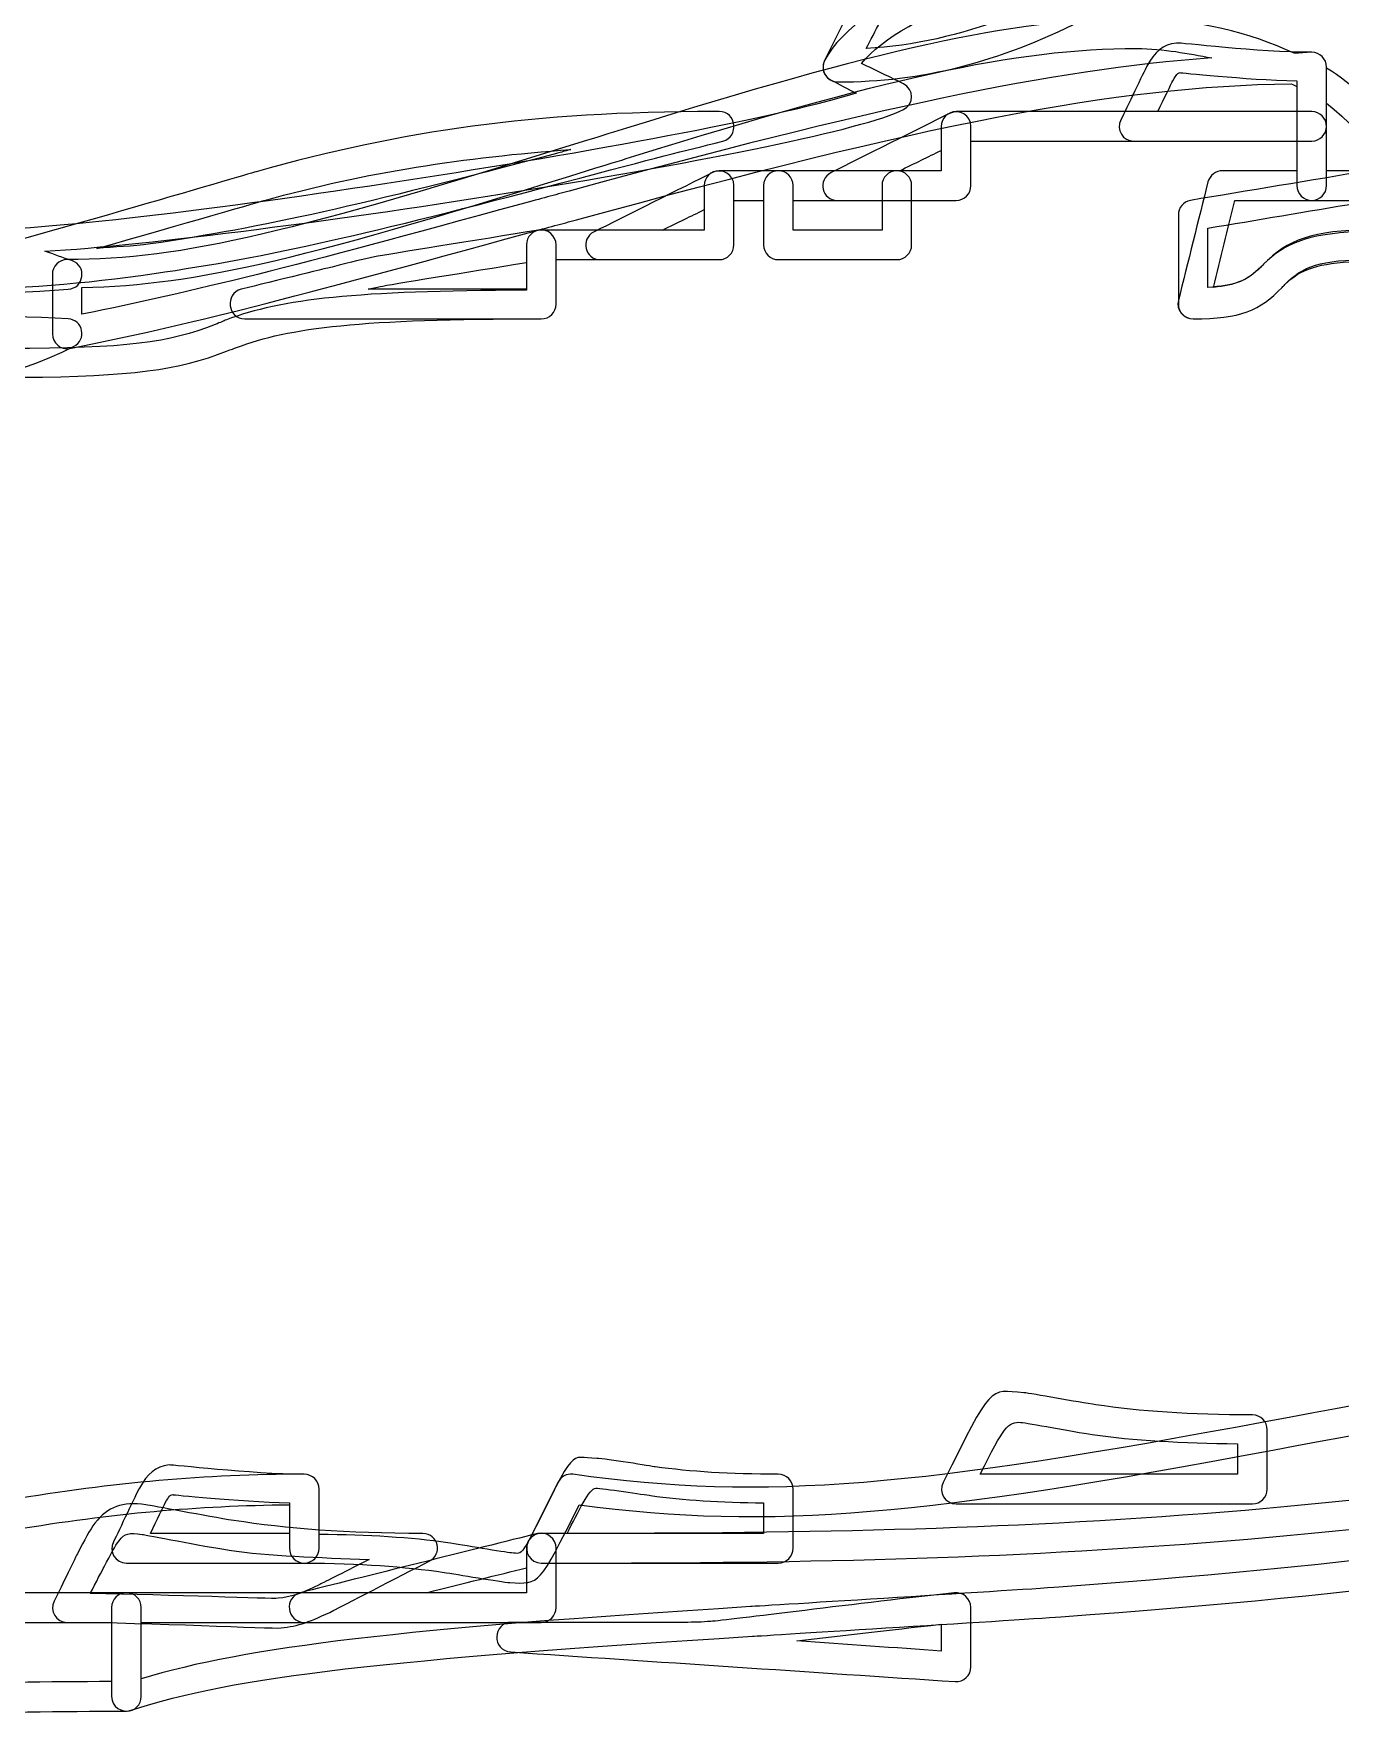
# Model space of a CAD drawing. Extents: x 25 to 279, y 7 to 272.
# Drawn here: x 245.63 to 257.3, y 116.17 to 131.27 of the extents above; entities that cross this region are included whole.
import ezdxf

# ---------------------------------------------------------------- set-up
doc = ezdxf.new("R2010")
doc.units = 0
doc.layers.get('0').update_dxf_attribs({"linetype": 'CONTINUOUS'})

msp = doc.modelspace()

# ---------------------------------------------------------------- linework, layer by layer
at = {"color": 7}
for points in [[(255.480079, 131.134115)], [(255.835679, 131.183856)], [(255.868488, 130.919273)], [(257.175, 130.646223)], [(253.809765, 130.555471)], [(253.867708, 130.571875)], [(254, 130.307292)], [(250.428125, 130.232944)], [(253.735417, 130.224742)], [(251.693098, 130.026304)], [(252.280208, 130.042708)], [(251.61875, 129.695575)], [(252.4125, 129.778125)], [(250.138671, 129.513542)], [(250.03125, 129.224088)], [(254.471223, 119.128646)], [(254.446617, 118.864063)], [(250.659635, 118.541535)], [(246.839846, 118.483592)], [(246.872654, 118.219008)], [(250.651433, 118.276952)], [(246.632942, 118.128256)], [(246.599869, 117.863673)], [(250.130469, 117.871875)], [(250.03125, 117.566017)], [(253.851304, 117.342708)], [(253.735417, 117.061721)]]:
    msp.add_lwpolyline(points, close=True, dxfattribs=at)
for points in [[(257.175, 130.960548), (257.175, 130.96875)], [(251.717969, 130.571875), (251.709767, 130.571875), (251.709767, 130.571875)]]:
    msp.add_lwpolyline(points, dxfattribs=at)
for points in [[(255.347788, 132.142971), (254.399521, 132.108046), (252.983471, 131.606131), (252.693488, 131.026694)], [(253.305469, 131.770702), (253.046971, 131.774406), (253.137987, 131.915429), (252.693488, 131.026694)], [(253.024217, 131.001823), (253.388019, 131.455319), (254.655902, 131.894792), (255.455208, 131.894792)], [(253.065756, 131.134115), (253.140104, 131.274873), (253.243556, 131.506912), (253.297267, 131.506119)], [(255.480079, 131.398698), (254.360363, 131.403196), (253.145925, 131.114535), (250.924219, 130.423179)], [(252.809375, 130.836458), (253.570846, 130.836458), (254.246327, 131.0132), (254.983985, 131.382294)], [(254.314325, 131.4069), (253.903427, 131.254235), (253.490413, 131.158985), (253.065756, 131.134115)], [(256.885546, 131.09284), (256.486554, 131.274344), (256.03491, 131.396317), (255.480079, 131.398698)], [(256.14974, 131.051565), (254.711465, 130.945731), (253.080573, 130.592248), (250.411721, 129.86094)], [(250.998567, 130.175), (253.193815, 130.858154), (254.39714, 131.138612), (255.480079, 131.134115)], [(255.480079, 131.134115), (255.728788, 131.133056), (255.93675, 131.089135), (256.14974, 131.051565)], [(255.835679, 131.183856), (255.713706, 131.170098), (255.642798, 131.106069), (255.571096, 130.976952)], [(257.042708, 131.101042), (256.558785, 131.101042), (255.867165, 131.187296), (255.835679, 131.183856)], [(257.042708, 131.101042), (256.991379, 131.101042), (256.936875, 131.093369), (256.885546, 131.09284)], [(257.175, 130.96875), (257.175, 131.041775), (257.115733, 131.101042), (257.042708, 131.101042)], [(257.175, 130.96875), (257.175, 131.041775), (257.115733, 131.101042), (257.042708, 131.101042)], [(252.693488, 131.026694), (252.649567, 130.938587), (252.71095, 130.836458), (252.809375, 130.836458)], [(252.693488, 131.026694), (252.660944, 130.961342), (252.686079, 130.885671), (252.751431, 130.853127)], [(253.396485, 130.820054), (253.280598, 130.877733), (253.149894, 130.939117), (253.024217, 131.001823)], [(255.571096, 130.976952), (255.540933, 130.922977), (255.391444, 130.601508), (255.339321, 130.497527)], [(255.802342, 130.84466), (255.836473, 130.906044), (255.844675, 130.916362), (255.868488, 130.919273)], [(255.868488, 130.919273), (255.86346, 130.918479), (256.433637, 130.859213), (256.910417, 130.84466)], [(257.175, 130.439583), (257.175, 130.604948), (257.175, 130.803385), (257.175, 130.96875)], [(258.192058, 129.513542), (258.002881, 130.181879), (257.660246, 130.655483), (257.175, 130.960548)], [(250.477867, 129.604558), (253.57455, 130.453342), (255.261533, 130.796771), (256.860675, 130.820054)], [(252.751431, 130.853127), (252.82181, 130.817937), (252.897481, 130.775869), (252.97474, 130.73724)], [(253.396485, 130.588544), (253.493852, 130.637227), (253.493852, 130.771106), (253.396485, 130.820054)], [(255.67005, 130.571875), (255.725348, 130.687233), (255.788054, 130.818731), (255.802342, 130.84466)], [(256.860675, 130.820054), (256.877079, 130.811587), (256.894542, 130.803915), (256.910417, 130.795183)], [(256.910417, 130.84466), (256.910417, 130.753379), (256.910417, 130.663421), (256.910417, 130.571875)], [(256.910417, 130.795183), (256.910417, 130.503612), (256.910417, 130.186906), (256.910417, 129.910417)], [(252.97474, 130.73724), (251.767446, 130.340629), (246.447204, 129.513542), (245.136458, 129.513542)], [(254, 130.439583), (254, 130.538008), (253.897871, 130.599392), (253.809765, 130.555471)], [(257.175, 130.646223), (257.554413, 130.355975), (257.822435, 129.933435), (257.96875, 129.348177)], [(257.175, 130.042708), (257.175, 130.239558), (257.175, 130.4417), (257.175, 130.646223)], [(245.731771, 129.323306), (247.606079, 129.437871), (252.68555, 130.232944), (253.396485, 130.588544)], [(251.709767, 130.571875), (250.073583, 130.568965), (248.952808, 130.405188), (247.616927, 130.034506)], [(251.751042, 130.571875), (251.738606, 130.571875), (251.730404, 130.571875), (251.717969, 130.571875)], [(251.784115, 130.307292), (251.935456, 130.345127), (251.907146, 130.571875), (251.751042, 130.571875)], [(253.809765, 130.555471), (253.545181, 130.422915), (253.016015, 130.158596), (252.751431, 130.026304)], [(253.867708, 130.571875), (253.794683, 130.571875), (253.735417, 130.512608), (253.735417, 130.439583)], [(257.042708, 130.571875), (256.050521, 130.571875), (254.859896, 130.571875), (253.867708, 130.571875)], [(255.339321, 130.497527), (255.2954, 130.409421), (255.356783, 130.307292), (255.455208, 130.307292)], [(256.910417, 130.571875), (256.510896, 130.571875), (256.075921, 130.571875), (255.67005, 130.571875)], [(257.175, 130.439583), (257.175, 130.512608), (257.115733, 130.571875), (257.042708, 130.571875)], [(250.576821, 130.315494), (247.966177, 129.49846), (246.974254, 129.248958), (245.930208, 129.248958)], [(250.345575, 129.935287), (251.252038, 130.175265), (251.401527, 130.211512), (251.784115, 130.307292)], [(250.924219, 130.423179), (250.822354, 130.391429), (250.719431, 130.360208), (250.576821, 130.315494)], [(253.735417, 130.439583), (253.735417, 130.315494), (253.735417, 130.176058), (253.735417, 130.042708)], [(254, 129.910417), (254, 130.075781), (254, 130.274219), (254, 130.439583)], [(254, 130.307292), (254.923925, 130.307292), (255.986492, 130.307292), (256.910417, 130.307292)], [(254, 129.910417), (254, 130.034506), (254, 130.173942), (254, 130.307292)], [(255.455208, 130.307292), (255.951302, 130.307292), (256.546615, 130.307292), (257.042708, 130.307292)], [(256.910417, 130.307292), (256.910417, 130.218392), (256.910417, 130.131608), (256.910417, 130.042708)], [(257.042708, 130.307292), (257.115733, 130.307292), (257.175, 130.366558), (257.175, 130.439583)], [(257.175, 129.910417), (257.175, 130.075781), (257.175, 130.274219), (257.175, 130.439583)], [(250.279429, 130.191669), (248.576306, 129.74029), (247.688629, 129.536296), (246.674217, 129.389452)], [(247.691275, 129.778125), (248.609644, 130.032919), (249.474567, 130.1623), (250.428125, 130.232944)], [(250.428125, 130.232944), (250.349015, 130.212042), (250.373621, 130.21654), (250.279429, 130.191669)], [(250.651433, 130.067579), (250.793779, 130.112029), (250.896967, 130.14325), (250.998567, 130.175)], [(253.363413, 130.042708), (253.502054, 130.112029), (253.615296, 130.164681), (253.735417, 130.224742)], [(253.735417, 130.224742), (253.735417, 130.1623), (253.735417, 130.103827), (253.735417, 130.042708)], [(247.616927, 130.034506), (247.6627, 130.047206), (245.596569, 129.436548), (244.847004, 129.248958)], [(246.0625, 129.001044), (247.101519, 129.0193), (248.107729, 129.271448), (250.651433, 130.067579)], [(251.693098, 130.026304), (251.428515, 129.893748), (250.899348, 129.629429), (250.634765, 129.497138)], [(251.751042, 130.042708), (251.678017, 130.042708), (251.61875, 129.983442), (251.61875, 129.910417)], [(251.883333, 129.910417), (251.883333, 130.008842), (251.781204, 130.070225), (251.693098, 130.026304)], [(252.280208, 130.042708), (252.114844, 130.042708), (251.916406, 130.042708), (251.751042, 130.042708)], [(252.280208, 130.042708), (252.207183, 130.042708), (252.147917, 129.983442), (252.147917, 129.910417)], [(252.4125, 129.910417), (252.4125, 129.983442), (252.353233, 130.042708), (252.280208, 130.042708)], [(253.338542, 130.042708), (253.007812, 130.042708), (252.610938, 130.042708), (252.280208, 130.042708)], [(252.751431, 130.026304), (252.626548, 129.963863), (252.669675, 129.778125), (252.809375, 129.778125)], [(253.338542, 130.042708), (253.265517, 130.042708), (253.20625, 129.983442), (253.20625, 129.910417)], [(253.735417, 130.042708), (253.602067, 130.042708), (253.462631, 130.042708), (253.338542, 130.042708)], [(253.470833, 129.910417), (253.470833, 129.983442), (253.411567, 130.042708), (253.338542, 130.042708)], [(253.735417, 130.042708), (253.613973, 130.042708), (253.491206, 130.042708), (253.363413, 130.042708)], [(257.547004, 130.042708), (257.05091, 129.959894), (256.455598, 129.86094), (255.959504, 129.778125)], [(256.248958, 130.042708), (256.188369, 130.042708), (256.131483, 130.002492), (256.116667, 129.94349)], [(256.910417, 130.042708), (256.692135, 130.042708), (256.455598, 130.042708), (256.248958, 130.042708)], [(257.571875, 130.042708), (257.447785, 130.042708), (257.30835, 130.042708), (257.175, 130.042708)], [(246.707554, 129.124869), (247.734931, 129.273565), (248.632927, 129.481527), (250.345575, 129.935287)], [(250.411721, 129.86094), (250.286044, 129.826279), (250.165658, 129.795588), (249.981508, 129.745052)], [(251.61875, 129.910417), (251.61875, 129.786327), (251.61875, 129.646892), (251.61875, 129.513542)], [(251.883333, 129.38125), (251.883333, 129.546615), (251.883333, 129.745052), (251.883333, 129.910417)], [(252.147917, 129.910417), (252.147917, 129.745052), (252.147917, 129.546615), (252.147917, 129.38125)], [(252.4125, 129.513542), (252.4125, 129.646892), (252.4125, 129.786327), (252.4125, 129.910417)], [(253.20625, 129.910417), (253.20625, 129.786327), (253.20625, 129.646892), (253.20625, 129.513542)], [(253.470833, 129.38125), (253.470833, 129.546615), (253.470833, 129.745052), (253.470833, 129.910417)], [(253.867708, 129.778125), (253.940733, 129.778125), (254, 129.837392), (254, 129.910417)], [(253.867708, 129.778125), (253.940733, 129.778125), (254, 129.837392), (254, 129.910417)], [(256.116667, 129.94349), (256.033852, 129.61276), (255.934898, 129.215885), (255.852083, 128.885156)], [(256.910417, 129.910417), (256.910417, 129.837392), (256.969683, 129.778125), (257.042708, 129.778125)], [(257.042708, 129.778125), (257.115733, 129.778125), (257.175, 129.837392), (257.175, 129.910417)], [(249.981508, 129.745052), (247.915906, 129.176727), (247.081146, 128.9685), (246.0625, 128.761067)], [(246.194792, 129.348177), (246.946738, 129.562225), (247.718527, 129.785798), (247.691275, 129.778125)], [(251.246746, 129.513542), (251.385388, 129.582862), (251.498629, 129.635515), (251.61875, 129.695575)], [(251.61875, 129.695575), (251.61875, 129.633133), (251.61875, 129.57466), (251.61875, 129.513542)], [(251.883333, 129.38125), (251.883333, 129.50534), (251.883333, 129.644775), (251.883333, 129.778125)], [(251.883333, 129.778125), (251.972233, 129.778125), (252.059017, 129.778125), (252.147917, 129.778125)], [(252.147917, 129.778125), (252.147917, 129.644775), (252.147917, 129.50534), (252.147917, 129.38125)], [(252.4125, 129.778125), (252.671527, 129.778125), (252.947223, 129.778125), (253.20625, 129.778125)], [(252.4125, 129.513542), (252.4125, 129.602442), (252.4125, 129.689225), (252.4125, 129.778125)], [(252.809375, 129.778125), (253.140104, 129.778125), (253.536979, 129.778125), (253.867708, 129.778125)], [(253.20625, 129.778125), (253.20625, 129.689225), (253.20625, 129.602442), (253.20625, 129.513542)], [(253.470833, 129.38125), (253.470833, 129.50534), (253.470833, 129.644775), (253.470833, 129.778125)], [(253.470833, 129.778125), (253.604183, 129.778125), (253.743619, 129.778125), (253.867708, 129.778125)], [(255.959504, 129.778125), (255.89574, 129.767542), (255.852083, 129.710392), (255.852083, 129.645833)], [(256.116667, 129.53021), (256.540529, 129.600854), (257.011223, 129.681817), (257.439583, 129.753254)], [(256.166408, 129.001044), (256.230437, 129.257425), (256.293673, 129.5273), (256.356379, 129.778125)], [(256.356379, 129.778125), (256.58101, 129.778125), (256.828131, 129.778125), (257.042708, 129.778125)], [(257.042708, 129.778125), (257.166798, 129.778125), (257.306233, 129.778125), (257.439583, 129.778125)], [(250.047654, 129.488671), (250.231804, 129.539471), (250.35219, 129.570162), (250.477867, 129.604558)], [(255.852083, 129.645833), (255.852083, 129.397654), (255.852083, 129.100262), (255.852083, 128.852083)], [(245.955079, 128.455208), (247.038019, 128.671902), (247.892623, 128.89574), (250.047654, 129.488671)], [(246.674217, 129.389452), (246.505413, 129.36511), (246.358569, 129.366169), (246.194792, 129.348177)], [(250.138671, 129.513542), (249.616648, 129.426494), (248.778183, 129.293408), (248.67526, 129.273829)], [(250.163542, 129.513542), (250.090517, 129.513542), (250.03125, 129.454275), (250.03125, 129.38125)], [(250.295833, 129.38125), (250.295833, 129.463006), (250.219369, 129.527035), (250.138671, 129.513542)], [(251.61875, 129.513542), (251.150173, 129.513542), (250.61836, 129.513542), (250.163542, 129.513542)], [(250.634765, 129.497138), (250.509881, 129.434696), (250.553008, 129.248958), (250.692708, 129.248958)], [(251.61875, 129.513542), (251.497306, 129.513542), (251.37454, 129.513542), (251.246746, 129.513542)], [(253.20625, 129.513542), (252.947223, 129.513542), (252.671527, 129.513542), (252.4125, 129.513542)], [(253.20625, 129.513542), (252.947223, 129.513542), (252.671527, 129.513542), (252.4125, 129.513542)], [(256.116667, 129.001044), (256.116667, 129.176462), (256.116667, 129.356379), (256.116667, 129.53021)], [(257.571875, 129.513542), (257.046942, 129.513542), (256.824162, 129.425435), (256.61276, 129.207683)], [(257.439583, 129.497138), (257.029479, 129.47941), (256.800615, 129.401094), (256.61276, 129.207683)], [(245.971483, 129.240756), (245.896342, 129.265627), (245.813262, 129.296319), (245.731771, 129.323306)], [(245.930208, 129.248958), (245.857183, 129.248958), (245.797917, 129.189692), (245.797917, 129.116667)], [(245.93841, 128.984375), (246.083667, 128.993371), (246.109596, 129.194719), (245.971483, 129.240756)], [(248.67526, 129.273829), (248.568104, 129.253192), (248.479204, 129.229115), (248.295054, 129.182813)], [(250.03125, 129.38125), (250.03125, 129.254515), (250.03125, 129.111904), (250.03125, 128.976173)], [(250.295833, 128.852083), (250.295833, 129.017448), (250.295833, 129.215885), (250.295833, 129.38125)], [(250.295833, 128.852083), (250.295833, 128.976173), (250.295833, 129.115608), (250.295833, 129.248958)], [(250.295833, 129.248958), (250.76441, 129.248958), (251.296223, 129.248958), (251.751042, 129.248958)], [(250.692708, 129.248958), (251.023438, 129.248958), (251.420312, 129.248958), (251.751042, 129.248958)], [(251.751042, 129.248958), (251.824067, 129.248958), (251.883333, 129.308225), (251.883333, 129.38125)], [(251.751042, 129.248958), (251.824067, 129.248958), (251.883333, 129.308225), (251.883333, 129.38125)], [(252.147917, 129.38125), (252.147917, 129.308225), (252.207183, 129.248958), (252.280208, 129.248958)], [(252.147917, 129.38125), (252.147917, 129.308225), (252.207183, 129.248958), (252.280208, 129.248958)], [(252.280208, 129.248958), (252.610938, 129.248958), (253.007812, 129.248958), (253.338542, 129.248958)], [(252.280208, 129.248958), (252.610938, 129.248958), (253.007812, 129.248958), (253.338542, 129.248958)], [(253.338542, 129.248958), (253.411567, 129.248958), (253.470833, 129.308225), (253.470833, 129.38125)], [(253.338542, 129.248958), (253.411567, 129.248958), (253.470833, 129.308225), (253.470833, 129.38125)], [(256.802996, 129.02565), (256.962275, 129.190221), (257.116263, 129.248958), (257.571875, 129.248958)], [(244.91315, 128.984375), (245.485179, 128.986492), (246.074935, 129.033588), (246.707554, 129.124869)], [(245.797917, 129.116667), (245.797917, 128.951302), (245.797917, 128.752865), (245.797917, 128.5875)], [(248.295054, 129.182813), (248.335271, 129.192867), (247.755304, 129.052108), (247.484635, 128.984375)], [(248.724737, 129.009246), (248.81205, 129.025915), (249.51346, 129.139156), (250.03125, 129.224088)], [(250.03125, 129.224087), (250.03125, 129.14286), (250.03125, 129.064808), (250.03125, 128.984375)], [(256.58789, 129.182812), (256.464594, 129.054754), (256.343679, 129.01586), (256.116667, 129.001044)], [(256.58789, 129.182813), (256.474119, 129.064544), (256.357173, 129.020358), (256.166408, 129.001044)], [(256.61276, 129.207683), (256.601383, 129.196042), (256.598738, 129.193925), (256.58789, 129.182813)], [(256.61276, 129.207683), (256.601383, 129.196042), (256.598738, 129.193925), (256.58789, 129.182812)], [(256.802996, 129.02565), (256.941108, 129.16826), (257.109913, 129.217737), (257.439583, 129.232554)], [(241.705077, 128.719792), (243.027994, 128.802606), (244.615494, 128.90156), (245.93841, 128.984375)], [(246.0625, 128.761067), (246.0625, 128.842558), (246.0625, 128.920875), (246.0625, 129.001044)], [(247.484635, 128.984375), (247.333294, 128.94654), (247.361604, 128.719792), (247.517708, 128.719792)], [(250.03125, 128.976173), (248.509367, 128.970617), (247.845792, 128.898385), (247.352344, 128.71159)], [(248.617317, 128.984375), (248.647479, 128.990725), (248.695633, 129.003425), (248.724737, 129.009246)], [(250.03125, 128.984375), (249.580929, 128.984375), (249.102033, 128.984375), (248.617317, 128.984375)], [(255.984375, 128.719792), (256.409031, 128.719792), (256.579423, 128.794669), (256.778125, 129.001044)], [(255.984375, 128.719792), (256.409031, 128.719792), (256.579423, 128.794669), (256.778125, 129.001044)], [(256.778125, 129.001044), (256.788973, 129.012156), (256.792413, 129.014802), (256.802996, 129.02565)], [(256.778125, 129.001044), (256.788973, 129.012156), (256.792413, 129.014802), (256.802996, 129.02565)], [(245.93841, 128.719792), (244.761015, 128.785144), (242.073377, 128.751806), (241.754819, 128.835679)], [(250.163542, 128.719792), (250.236567, 128.719792), (250.295833, 128.779058), (250.295833, 128.852083)], [(250.163542, 128.719792), (250.236567, 128.719792), (250.295833, 128.779058), (250.295833, 128.852083)], [(255.852083, 128.885156), (255.831181, 128.801548), (255.898385, 128.719792), (255.984375, 128.719792)], [(255.852083, 128.852083), (255.852083, 128.779058), (255.91135, 128.719792), (255.984375, 128.719792)], [(247.253125, 128.670315), (246.83429, 128.507331), (246.472604, 128.455208), (245.401042, 128.455208)], [(245.988152, 128.471877), (246.109331, 128.532467), (246.073877, 128.712383), (245.93841, 128.719792)], [(247.352344, 128.71159), (247.325885, 128.701535), (247.301544, 128.6891), (247.253125, 128.670315)], [(247.44336, 128.46341), (247.919081, 128.643592), (248.542704, 128.719792), (250.163542, 128.719792)], [(247.517708, 128.719792), (248.344531, 128.719792), (249.336719, 128.719792), (250.163542, 128.719792)], [(245.797917, 128.5875), (245.797917, 128.503892), (245.873058, 128.438804), (245.955079, 128.455208)], [(240.638542, 127.661458), (242.666573, 127.661458), (244.92241, 127.938742), (245.988152, 128.471877)], [(245.533333, 128.198827), (246.504619, 128.205177), (246.924248, 128.264179), (247.352344, 128.430338)], [(247.352344, 128.430338), (247.400763, 128.449388), (247.418225, 128.453885), (247.44336, 128.46341)], [(262.995833, 120.385417), (262.995833, 119.183415), (260.534415, 118.421679), (256.447396, 118.078515)], [(263.75651, 120.253125), (263.601465, 118.600008), (260.692106, 117.821869), (254.785548, 117.39245)], [(256.472267, 117.822133), (260.597121, 118.168473), (263.067535, 118.910894), (263.227344, 120.253125)], [(261.168621, 119.451173), (259.9436, 119.443235), (258.932627, 119.301948), (256.645833, 118.872265)], [(254.471223, 119.128646), (254.156633, 119.155898), (254.19394, 119.210667), (253.751821, 118.326694)], [(255.116277, 119.021225), (254.961231, 119.043979), (254.544512, 119.122296), (254.471223, 119.128646)], [(256.695575, 118.616148), (259.03211, 119.054827), (260.023769, 119.194792), (261.276042, 119.194792)], [(256.513542, 118.930208), (255.955006, 118.930208), (255.50839, 118.963281), (255.116277, 119.021225)], [(256.645833, 118.872265), (253.579048, 118.296267), (252.1712, 118.15445), (250.444529, 118.401042)], [(254.08255, 118.401042), (254.294217, 118.823846), (254.330994, 118.874117), (254.446617, 118.864063)], [(254.446617, 118.864062), (254.503767, 118.859035), (254.916517, 118.780983), (255.083204, 118.756642)], [(256.645833, 118.797917), (256.645833, 118.870942), (256.586567, 118.930208), (256.513542, 118.930208)], [(250.659635, 118.541535), (250.401138, 118.54524), (250.492154, 118.686262), (250.047654, 117.797527)], [(255.083204, 118.756642), (255.45071, 118.702402), (255.881452, 118.679383), (256.38125, 118.673827)], [(256.38125, 118.673827), (256.38125, 118.582546), (256.38125, 118.492588), (256.38125, 118.401042)], [(256.645833, 118.26875), (256.645833, 118.434115), (256.645833, 118.632552), (256.645833, 118.797917)], [(250.502473, 118.128256), (252.225175, 117.894365), (253.654719, 118.044913), (256.695575, 118.616148)], [(251.1806, 118.467187), (251.157052, 118.470362), (250.737423, 118.540477), (250.659635, 118.541535)], [(248.046875, 118.401042), (247.149937, 118.401042), (246.36095, 118.327223), (245.409244, 118.169531)], [(246.839846, 118.483592), (246.717873, 118.470098), (246.646965, 118.406069), (246.575263, 118.276952)], [(248.046875, 118.401042), (247.562952, 118.401042), (246.871331, 118.487296), (246.839846, 118.483592)], [(248.179167, 118.26875), (248.179167, 118.341775), (248.1199, 118.401042), (248.046875, 118.401042)], [(248.179167, 118.26875), (248.179167, 118.341775), (248.1199, 118.401042), (248.046875, 118.401042)], [(250.444529, 118.401042), (250.388173, 118.408979), (250.337902, 118.377494), (250.312238, 118.326694)], [(252.280208, 118.401042), (251.841529, 118.401042), (251.497042, 118.423531), (251.1806, 118.467187)], [(252.4125, 118.26875), (252.4125, 118.341775), (252.353233, 118.401042), (252.280208, 118.401042)], [(256.38125, 118.401042), (255.649412, 118.401042), (254.822325, 118.401042), (254.08255, 118.401042)], [(246.575263, 118.276952), (246.5451, 118.222977), (246.39561, 117.901508), (246.343488, 117.797527)], [(246.806508, 118.14466), (246.84064, 118.206044), (246.848842, 118.216363), (246.872654, 118.219008)], [(246.872654, 118.219008), (246.867627, 118.218479), (247.437804, 118.159212), (247.914583, 118.14466)], [(248.179167, 117.739583), (248.179167, 117.904948), (248.179167, 118.103385), (248.179167, 118.26875)], [(248.179167, 117.863673), (248.179167, 117.999404), (248.179167, 118.142015), (248.179167, 118.26875)], [(250.312238, 118.326694), (249.959283, 117.620521), (250.010083, 117.692223), (249.898958, 117.698308)], [(250.395052, 117.871875), (250.493477, 118.064492), (250.592696, 118.277746), (250.651433, 118.276952)], [(250.651433, 118.276952), (250.706467, 118.276158), (251.092229, 118.217421), (251.139325, 118.210806)], [(252.4125, 117.739583), (252.4125, 117.904948), (252.4125, 118.103385), (252.4125, 118.26875)], [(253.751821, 118.326694), (253.7079, 118.238588), (253.769283, 118.136458), (253.867708, 118.136458)], [(256.513542, 118.136458), (256.586567, 118.136458), (256.645833, 118.195725), (256.645833, 118.26875)], [(245.450783, 117.904948), (246.341371, 118.052585), (247.088025, 118.121113), (247.914583, 118.128256)], [(246.632942, 118.128256), (246.423921, 118.156038), (246.294275, 118.115027), (246.178388, 117.962892)], [(247.41849, 117.987763), (247.18645, 118.023217), (246.687446, 118.120848), (246.632942, 118.128256)], [(246.674217, 117.871875), (246.729515, 117.987233), (246.792221, 118.118731), (246.806508, 118.14466)], [(247.914583, 118.14466), (247.914583, 118.053379), (247.914583, 117.963421), (247.914583, 117.871875)], [(247.914583, 118.128256), (247.914583, 117.997288), (247.914583, 117.861027), (247.914583, 117.739583)], [(249.882554, 117.433725), (250.152958, 117.418908), (250.139465, 117.400917), (250.502473, 118.128256)], [(256.447396, 118.078515), (254.442119, 117.91024), (252.64401, 117.870552), (250.328906, 117.871875)], [(251.139325, 118.210806), (251.429573, 118.170854), (251.767446, 118.149952), (252.147917, 118.14466)], [(252.147917, 118.14466), (252.147917, 118.053379), (252.147917, 117.963421), (252.147917, 117.871875)], [(253.867708, 118.136458), (254.694531, 118.136458), (255.686719, 118.136458), (256.513542, 118.136458)], [(246.178388, 117.962892), (246.131556, 117.901508), (246.086048, 117.818429), (246.021225, 117.689842)], [(249.105208, 117.871875), (248.426817, 117.871875), (247.88786, 117.915796), (247.41849, 117.987763)], [(254.801952, 117.127867), (257.627967, 117.333183), (259.587735, 117.592475), (261.102475, 118.004167)], [(246.260938, 117.574219), (246.319146, 117.689048), (246.358833, 117.760485), (246.393229, 117.805729)], [(246.343488, 117.797527), (246.299567, 117.709421), (246.36095, 117.607292), (246.459375, 117.607292)], [(246.393229, 117.805729), (246.44694, 117.876108), (246.478954, 117.879548), (246.599869, 117.863673)], [(246.599869, 117.863673), (246.642467, 117.857852), (247.135121, 117.760221), (247.377215, 117.723179)], [(247.914583, 117.871875), (247.515062, 117.871875), (247.080087, 117.871875), (246.674217, 117.871875)], [(250.130469, 117.871875), (249.601302, 117.739583), (248.542969, 117.475), (248.013802, 117.342708)], [(249.328517, 117.789325), (248.99964, 117.836421), (248.619169, 117.858117), (248.179167, 117.863673)], [(249.163152, 117.623696), (249.288035, 117.686138), (249.244908, 117.871875), (249.105208, 117.871875)], [(249.898958, 117.698308), (249.841015, 117.701483), (249.446785, 117.772127), (249.328517, 117.789325)], [(250.047654, 117.797527), (250.003733, 117.709421), (250.065117, 117.607292), (250.163542, 117.607292)], [(250.163542, 117.871875), (250.090517, 117.871875), (250.03125, 117.812608), (250.03125, 117.739583)], [(250.295833, 117.739583), (250.295833, 117.825573), (250.214077, 117.892777), (250.130469, 117.871875)], [(250.328906, 117.871875), (250.241329, 117.871875), (250.241858, 117.871875), (250.163542, 117.871875)], [(250.328906, 117.607292), (252.651154, 117.605969), (254.457465, 117.653065), (256.472267, 117.822133)], [(252.147917, 117.871875), (251.587265, 117.871875), (250.964171, 117.871875), (250.395052, 117.871875)], [(246.021225, 117.689842), (245.992385, 117.633221), (245.857183, 117.353556), (245.814321, 117.26836)], [(247.377215, 117.723179), (247.725935, 117.669733), (248.177315, 117.656504), (248.625783, 117.640365)], [(247.914583, 117.739583), (247.914583, 117.666558), (247.97385, 117.607292), (248.046875, 117.607292)], [(248.046875, 117.607292), (248.1199, 117.607292), (248.179167, 117.666558), (248.179167, 117.739583)], [(248.625783, 117.640365), (248.44666, 117.548025), (248.214092, 117.430285), (248.187369, 117.417056)], [(248.311458, 117.185546), (248.367021, 117.213063), (248.906242, 117.495373), (249.163152, 117.623696)], [(250.03125, 117.739583), (250.03125, 117.615494), (250.03125, 117.476058), (250.03125, 117.342708)], [(250.295833, 117.210417), (250.295833, 117.375781), (250.295833, 117.574219), (250.295833, 117.739583)], [(252.280208, 117.607292), (252.353233, 117.607292), (252.4125, 117.666558), (252.4125, 117.739583)], [(246.136848, 117.334506), (246.18659, 117.435048), (246.245062, 117.542998), (246.260938, 117.574219)], [(246.459375, 117.607292), (246.955469, 117.607292), (247.550781, 117.607292), (248.046875, 117.607292)], [(248.046875, 117.607292), (248.545615, 117.607292), (248.941167, 117.575277), (249.295444, 117.524742)], [(249.138281, 117.342708), (249.473244, 117.426317), (249.775927, 117.501987), (250.03125, 117.566017)], [(249.295444, 117.524742), (249.39916, 117.50966), (249.80556, 117.437958), (249.882554, 117.433725)], [(250.03125, 117.566017), (250.03125, 117.490081), (250.03125, 117.417585), (250.03125, 117.342708)], [(250.163542, 117.607292), (250.825, 117.607292), (251.61875, 117.607292), (252.280208, 117.607292)], [(250.295833, 117.210417), (250.295833, 117.334506), (250.295833, 117.473942), (250.295833, 117.607292)], [(250.295833, 117.607292), (250.30774, 117.607292), (250.311444, 117.607292), (250.328906, 117.607292)], [(246.459375, 117.342708), (246.128646, 117.342708), (245.731771, 117.342708), (245.401042, 117.342708)], [(247.815365, 117.292967), (247.749748, 117.286617), (246.860748, 117.324188), (246.136848, 117.334506)], [(246.459375, 117.342708), (246.38635, 117.342708), (246.327083, 117.283442), (246.327083, 117.210417)], [(250.03125, 117.342708), (248.899627, 117.342708), (247.575652, 117.342708), (246.459375, 117.342708)], [(246.591667, 117.210417), (246.591667, 117.283442), (246.5324, 117.342708), (246.459375, 117.342708)], [(248.187369, 117.417056), (248.011156, 117.330008), (247.92596, 117.304079), (247.815365, 117.292967)], [(248.013802, 117.342708), (247.86246, 117.304873), (247.890771, 117.078125), (248.046875, 117.078125)], [(250.03125, 117.342708), (249.745765, 117.342708), (249.445198, 117.342708), (249.138281, 117.342708)], [(253.851304, 117.342708), (253.051998, 117.253808), (251.818775, 117.09744), (251.676694, 117.086327)], [(254.785548, 117.39245), (254.363538, 117.361494), (251.960327, 117.214121), (252.032029, 117.218619)], [(254, 117.210417), (254, 117.289263), (253.929621, 117.35144), (253.851304, 117.342708)], [(245.814321, 117.26836), (245.7704, 117.180254), (245.831783, 117.078125), (245.930208, 117.078125)], [(246.327083, 117.210417), (246.327083, 116.962238), (246.327083, 116.664846), (246.327083, 116.416667)], [(252.032029, 117.218619), (248.928467, 117.022033), (247.540727, 116.862225), (246.591667, 116.573829)], [(246.591667, 116.416667), (246.591667, 116.664846), (246.591667, 116.962238), (246.591667, 117.210417)], [(247.840235, 117.028383), (247.987873, 117.0432), (248.109317, 117.085798), (248.311458, 117.185546)], [(250.163542, 117.078125), (250.236567, 117.078125), (250.295833, 117.137392), (250.295833, 117.210417)], [(250.163542, 117.078125), (250.236567, 117.078125), (250.295833, 117.137392), (250.295833, 117.210417)], [(254, 116.68125), (254, 116.846615), (254, 117.045052), (254, 117.210417)], [(245.533333, 117.078125), (245.79236, 117.078125), (246.068056, 117.078125), (246.327083, 117.078125)], [(245.930208, 117.078125), (246.680037, 117.078125), (247.74181, 117.018858), (247.840235, 117.028383)], [(246.327083, 117.078125), (246.327083, 116.9035), (246.327083, 116.723583), (246.327083, 116.548958)], [(246.591667, 116.573829), (246.591667, 116.74131), (246.591667, 116.911702), (246.591667, 117.078125)], [(246.591667, 117.078125), (247.72329, 117.078125), (249.047265, 117.078125), (250.163542, 117.078125)], [(248.046875, 117.078125), (248.708333, 117.078125), (249.502083, 117.078125), (250.163542, 117.078125)], [(249.898958, 117.078125), (249.728302, 117.078125), (249.720365, 116.824919), (249.890756, 116.813542)], [(251.114454, 117.078125), (251.149379, 117.078125), (250.304565, 117.078125), (249.898958, 117.078125)], [(251.676694, 117.086327), (251.524558, 117.074421), (251.385652, 117.077596), (251.114454, 117.078125)], [(252.048698, 116.954035), (251.976731, 116.949537), (254.379148, 117.09691), (254.801952, 117.127867)], [(252.445573, 116.91276), (252.868112, 116.962767), (253.234825, 117.004835), (253.735417, 117.061721)], [(253.735417, 117.061721), (253.735417, 116.980494), (253.735417, 116.902706), (253.735417, 116.821744)], [(246.50065, 116.292577), (247.417431, 116.598171), (248.830571, 116.750306), (252.048698, 116.954035)], [(253.735417, 116.821744), (253.326635, 116.848996), (252.88584, 116.883392), (252.445573, 116.91276)], [(249.890756, 116.813542), (251.130858, 116.730727), (252.61914, 116.631773), (253.859506, 116.548958)], [(253.859506, 116.548958), (253.935706, 116.543931), (254, 116.604785), (254, 116.68125)], [(246.327083, 116.548958), (245.180379, 116.546842), (244.142154, 116.515885), (242.259115, 116.433071)], [(246.327083, 116.416667), (246.327083, 116.326444), (246.414925, 116.264002), (246.50065, 116.292577)], [(246.459375, 116.284375), (246.5324, 116.284375), (246.591667, 116.343642), (246.591667, 116.416667)], [(242.267317, 116.168487), (244.208035, 116.253948), (245.273777, 116.284375), (246.459375, 116.284375)]]:
    msp.add_open_spline(points, degree=3, dxfattribs=at)

doc.saveas('drawing.dxf')
